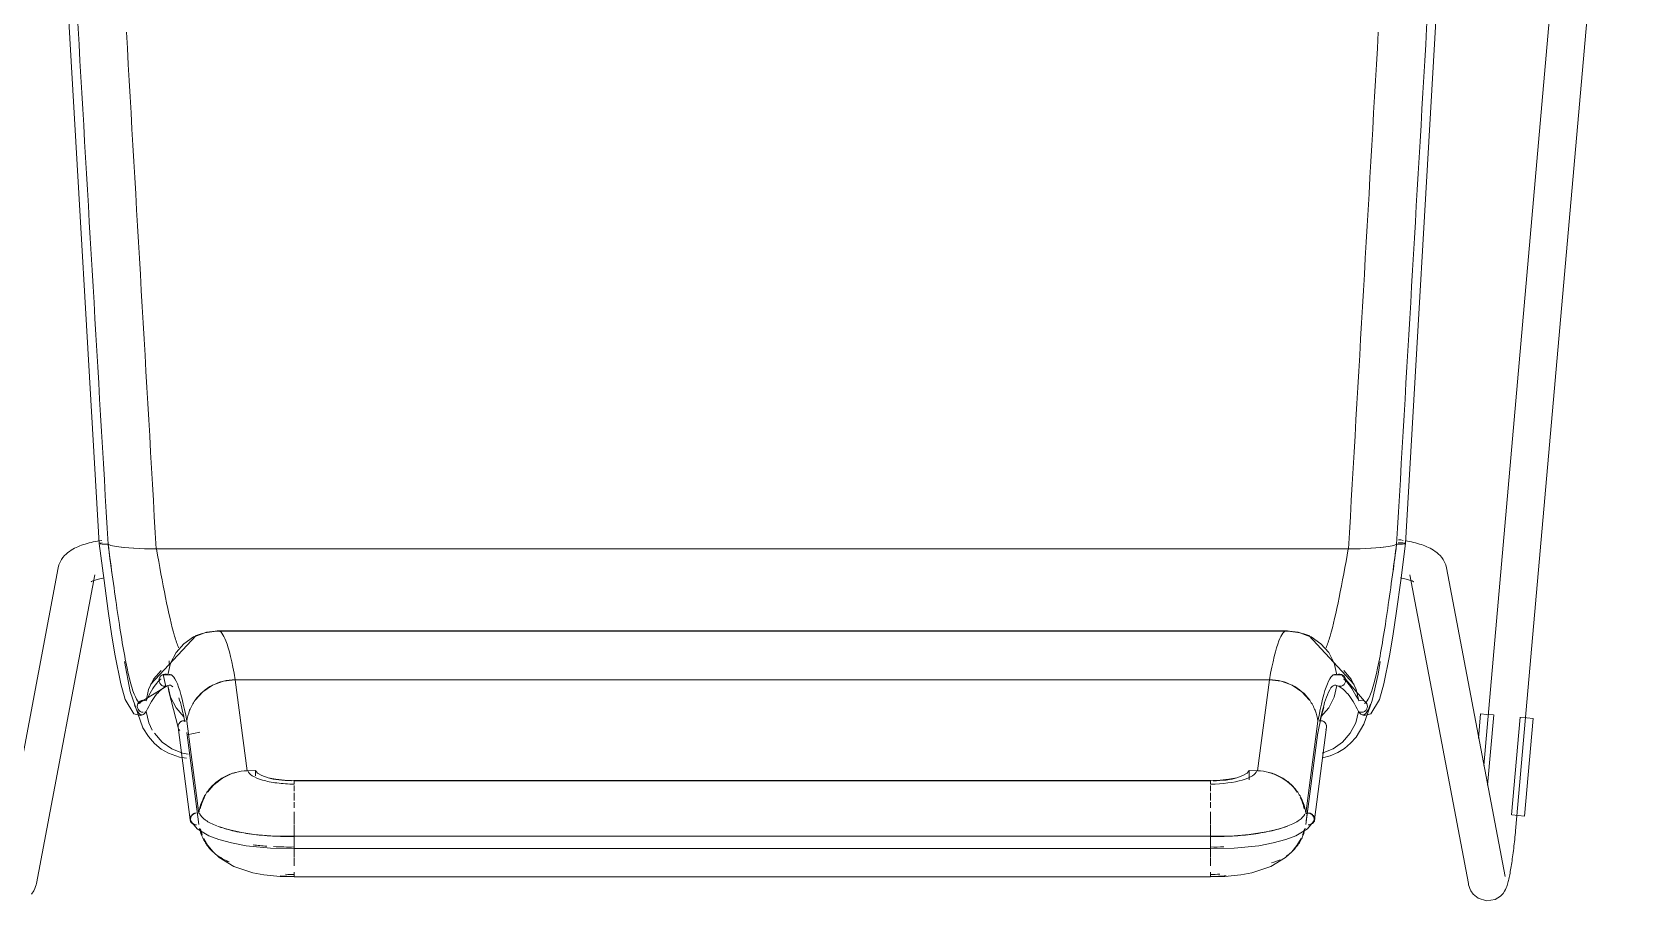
# Model space of a CAD drawing. Header units: millimetres. Extents: x 155927 to 295199, y -4084 to 97293.
# Drawn here: x 220290 to 220806, y 30952 to 31232 of the extents above; entities that cross this region are included whole.
import ezdxf

# ---------------------------------------------------------------- set-up
doc = ezdxf.new("R2010")
doc.units = ezdxf.units.MM
doc.header["$MEASUREMENT"] = 0
doc.layers.add('I-FURN', color=8, linetype='CONTINUOUS', lineweight=9)

msp = doc.modelspace()

# ---------------------------------------------------------------- linework, layer by layer
at = {"layer": 'I-FURN'}
for p, q in [((220794.1, 31420.43), (220756.8, 30995.93)), ((220767.1, 30976.06), (220806.05, 31419.38)), ((220311.38, 31067.34), (220292.1, 31399.25)), ((220731.62, 31067.34), (220750.91, 31399.25)), ((220309.45, 31067.85), (220310.12, 31067.99)), ((220310.12, 31067.99), (220310.8, 31068.13)), ((220310.8, 31068.13), (220311.49, 31068.25)), ((220311.49, 31068.25), (220312.19, 31068.37)), ((220730.1, 31068.48), (220729.37, 31068.58)), ((220730.81, 31068.37), (220730.1, 31068.48)), ((220732.21, 31068.13), (220731.51, 31068.25)), ((220732.89, 31067.99), (220732.21, 31068.13)), ((220733.56, 31067.85), (220732.89, 31067.99)), ((220299.25, 31062.17), (220299.74, 31062.86)), ((220299.74, 31062.86), (220300.25, 31063.45)), ((220300.25, 31063.45), (220300.77, 31063.97)), ((220300.77, 31063.97), (220301.3, 31064.43)), ((220301.3, 31064.43), (220301.83, 31064.83)), ((220301.83, 31064.83), (220302.37, 31065.19)), ((220302.37, 31065.19), (220302.91, 31065.51)), ((220302.91, 31065.51), (220303.44, 31065.8)), ((220303.44, 31065.8), (220303.99, 31066.07)), ((220303.99, 31066.07), (220304.55, 31066.32)), ((220304.55, 31066.32), (220305.12, 31066.56)), ((220305.12, 31066.56), (220305.71, 31066.78)), ((220305.71, 31066.78), (220306.3, 31066.98)), ((220306.3, 31066.98), (220306.9, 31067.18)), ((220306.9, 31067.18), (220307.52, 31067.36)), ((220307.52, 31067.36), (220308.15, 31067.53)), ((220308.15, 31067.53), (220308.79, 31067.7)), ((220308.79, 31067.7), (220309.45, 31067.85)), ((220311.38, 31067.34), (220311.45, 31067.4)), ((220311.45, 31067.4), (220311.39, 31067.34)), ((220311.39, 31067.34), (220312.94, 31055.49)), ((220311.92, 31067.49), (220311.63, 31067.45)), ((220311.63, 31067.45), (220311.92, 31067.49)), ((220311.65, 31067.24), (220311.95, 31067.2)), ((220311.95, 31067.2), (220311.65, 31067.24)), ((220312.3, 31067.53), (220311.92, 31067.49)), ((220311.92, 31067.49), (220312.3, 31067.53)), ((220311.95, 31067.2), (220312.34, 31067.16)), ((220312.33, 31067.16), (220311.95, 31067.2)), ((220312.79, 31067.14), (220312.33, 31067.16)), ((220312.34, 31067.16), (220312.79, 31067.14)), ((220312.79, 31067.14), (220313.28, 31067.13)), ((220313.28, 31067.13), (220312.79, 31067.14)), ((220313.28, 31067.13), (220313.78, 31067.14)), ((220313.78, 31067.14), (220313.28, 31067.13)), ((220313.78, 31067.14), (220314.25, 31067.15)), ((220314.25, 31067.15), (220313.78, 31067.14)), ((220315.15, 31066.76), (220314.25, 31067.15)), ((220314.25, 31067.15), (220315.15, 31066.75)), ((220316.89, 31066.39), (220315.15, 31066.76)), ((220315.15, 31066.75), (220316.9, 31066.39)), ((220319.36, 31066.08), (220316.9, 31066.39)), ((220316.9, 31066.39), (220319.4, 31066.08)), ((220322.45, 31065.84), (220319.39, 31066.08)), ((220319.4, 31066.08), (220322.5, 31065.84)), ((220325.97, 31065.69), (220322.5, 31065.84)), ((220322.5, 31065.84), (220326.03, 31065.68)), ((220329.72, 31065.63), (220326.03, 31065.68)), ((220326.03, 31065.68), (220329.8, 31065.63)), ((220329.8, 31065.63), (220713.2, 31065.63)), ((220713.2, 31065.63), (220329.8, 31065.63)), ((220713.2, 31065.63), (220716.97, 31065.68)), ((220716.97, 31065.68), (220713.28, 31065.63)), ((220716.97, 31065.68), (220720.51, 31065.84)), ((220720.51, 31065.84), (220717.03, 31065.69)), ((220720.51, 31065.84), (220723.61, 31066.08)), ((220723.61, 31066.08), (220720.55, 31065.84)), ((220723.61, 31066.08), (220726.1, 31066.39)), ((220726.1, 31066.39), (220723.64, 31066.08)), ((220726.1, 31066.39), (220727.85, 31066.75)), ((220727.85, 31066.76), (220726.11, 31066.39)), ((220728.75, 31067.15), (220727.85, 31066.76)), ((220727.85, 31066.75), (220728.75, 31067.15)), ((220728.75, 31067.15), (220729.22, 31067.14)), ((220729.22, 31067.14), (220728.75, 31067.15)), ((220729.22, 31067.14), (220729.72, 31067.13)), ((220729.72, 31067.13), (220729.22, 31067.14)), ((220729.76, 31067.56), (220729.26, 31067.55)), ((220729.26, 31067.55), (220729.76, 31067.56)), ((220729.72, 31067.13), (220730.21, 31067.14)), ((220730.22, 31067.14), (220729.72, 31067.13)), ((220730.25, 31067.55), (220729.76, 31067.56)), ((220729.76, 31067.56), (220730.25, 31067.55)), ((220731.62, 31067.34), (220730.06, 31055.49)), ((220730.21, 31067.14), (220730.67, 31067.16)), ((220730.67, 31067.16), (220730.22, 31067.14)), ((220730.7, 31067.53), (220730.25, 31067.55)), ((220730.25, 31067.55), (220730.7, 31067.53)), ((220730.67, 31067.16), (220731.05, 31067.2)), ((220731.06, 31067.2), (220730.67, 31067.16)), ((220731.08, 31067.49), (220730.7, 31067.53)), ((220730.7, 31067.53), (220731.08, 31067.49)), ((220731.05, 31067.2), (220731.35, 31067.24)), ((220731.36, 31067.24), (220731.06, 31067.2)), ((220731.37, 31067.45), (220731.08, 31067.49)), ((220731.08, 31067.49), (220731.37, 31067.45)), ((220731.35, 31067.24), (220731.54, 31067.29)), ((220731.55, 31067.29), (220731.36, 31067.24)), ((220731.55, 31067.4), (220731.37, 31067.45)), ((220731.37, 31067.45), (220731.56, 31067.4)), ((220731.54, 31067.29), (220731.62, 31067.34)), ((220731.62, 31067.34), (220731.55, 31067.4)), ((220731.62, 31067.34), (220731.55, 31067.29)), ((220731.56, 31067.4), (220731.62, 31067.34)), ((220734.21, 31067.7), (220733.56, 31067.85)), ((220734.86, 31067.53), (220734.21, 31067.7)), ((220735.49, 31067.36), (220734.86, 31067.53)), ((220736.1, 31067.18), (220735.49, 31067.36)), ((220736.71, 31066.98), (220736.1, 31067.18)), ((220737.3, 31066.78), (220736.71, 31066.98)), ((220737.88, 31066.56), (220737.3, 31066.78)), ((220738.45, 31066.32), (220737.88, 31066.56)), ((220739.01, 31066.07), (220738.45, 31066.32)), ((220739.56, 31065.8), (220739.01, 31066.07)), ((220740.1, 31065.51), (220739.56, 31065.8)), ((220740.64, 31065.19), (220740.1, 31065.51)), ((220741.17, 31064.83), (220740.64, 31065.19)), ((220741.71, 31064.43), (220741.17, 31064.83)), ((220742.24, 31063.97), (220741.71, 31064.43)), ((220742.76, 31063.45), (220742.24, 31063.97)), ((220743.27, 31062.86), (220742.76, 31063.45)), ((220743.75, 31062.17), (220743.27, 31062.86)), ((220298.19, 31059.5), (220279.38, 30960.21)), ((220298.19, 31059.5), (220298.45, 31060.48)), ((220298.45, 31060.48), (220298.82, 31061.38)), ((220298.82, 31061.38), (220299.25, 31062.17)), ((220744.19, 31061.38), (220743.75, 31062.17)), ((220744.55, 31060.48), (220744.19, 31061.38)), ((220744.81, 31059.5), (220744.55, 31060.48)), ((220763.62, 30960.21), (220744.81, 31059.5)), ((220291.17, 30957.97), (220309.98, 31057.26)), ((220308.76, 31055.03), (220308.79, 31055.05)), ((220308.79, 31055.05), (220308.86, 31055.09)), ((220308.86, 31055.09), (220308.95, 31055.14)), ((220308.95, 31055.14), (220309.1, 31055.21)), ((220309.1, 31055.21), (220309.3, 31055.3)), ((220309.3, 31055.3), (220309.53, 31055.4)), ((220309.53, 31055.4), (220309.8, 31055.5)), ((220309.8, 31055.5), (220310.1, 31055.6)), ((220310.1, 31055.6), (220310.44, 31055.71)), ((220310.44, 31055.71), (220310.8, 31055.82)), ((220310.8, 31055.82), (220311.2, 31055.93)), ((220311.2, 31055.93), (220311.62, 31056.03)), ((220311.62, 31056.03), (220312.06, 31056.14)), ((220312.06, 31056.14), (220312.53, 31056.24)), ((220312.53, 31056.24), (220313.03, 31056.33)), ((220312.94, 31055.49), (220314.3, 31045.56)), ((220730.06, 31055.49), (220728.71, 31045.56)), ((220730.47, 31056.24), (220729.98, 31056.33)), ((220730.94, 31056.14), (220730.47, 31056.24)), ((220731.39, 31056.03), (220730.94, 31056.14)), ((220731.81, 31055.93), (220731.39, 31056.03)), ((220732.2, 31055.82), (220731.81, 31055.93)), ((220732.57, 31055.71), (220732.2, 31055.82)), ((220732.9, 31055.6), (220732.57, 31055.71)), ((220733.21, 31055.5), (220732.9, 31055.6)), ((220733.02, 31057.26), (220751.83, 30957.97)), ((220733.48, 31055.4), (220733.21, 31055.5)), ((220733.71, 31055.3), (220733.48, 31055.4)), ((220733.9, 31055.21), (220733.71, 31055.3)), ((220734.06, 31055.14), (220733.9, 31055.21)), ((220734.14, 31055.09), (220734.06, 31055.14)), ((220734.22, 31055.05), (220734.14, 31055.09)), ((220734.24, 31055.03), (220734.22, 31055.05)), ((220314.3, 31045.56), (220315.48, 31037.54)), ((220728.71, 31045.56), (220727.53, 31037.54)), ((220315.48, 31037.54), (220316.51, 31031.22)), ((220327.93, 31022.01), (220342.53, 31037.71)), ((220341.75, 31037.29), (220338.61, 31035.12)), ((220338.62, 31035.11), (220341.75, 31037.28)), ((220341.43, 31037.11), (220345.9, 31038.84)), ((220341.75, 31037.28), (220345.32, 31038.65)), ((220345.32, 31038.65), (220341.75, 31037.29)), ((220342.53, 31037.71), (220344.46, 31038.41)), ((220345.32, 31038.65), (220349.11, 31039.12)), ((220349.11, 31039.12), (220345.32, 31038.65)), ((220345.9, 31038.84), (220349.65, 31039.28)), ((220349.11, 31039.12), (220693.89, 31039.12)), ((220693.89, 31039.12), (220349.11, 31039.12)), ((220388.56, 31039.28), (220349.65, 31039.28)), ((220693.36, 31039.28), (220388.56, 31039.28)), ((220697.11, 31038.84), (220693.36, 31039.28)), ((220693.89, 31039.12), (220697.68, 31038.65)), ((220697.69, 31038.65), (220693.89, 31039.12)), ((220701.57, 31037.11), (220697.11, 31038.84)), ((220697.68, 31038.65), (220701.25, 31037.28)), ((220701.26, 31037.29), (220697.69, 31038.65)), ((220700.47, 31037.71), (220698.55, 31038.41)), ((220715.07, 31022.01), (220700.47, 31037.71)), ((220701.25, 31037.28), (220704.39, 31035.11)), ((220704.39, 31035.12), (220701.26, 31037.29)), ((220727.53, 31037.54), (220726.49, 31031.22)), ((220336.1, 31032.24), (220334.35, 31028.85)), ((220334.36, 31028.85), (220336.11, 31032.24)), ((220338.61, 31035.12), (220336.1, 31032.24)), ((220336.11, 31032.24), (220338.62, 31035.11)), ((220706.9, 31032.24), (220704.39, 31035.12)), ((220704.39, 31035.11), (220706.9, 31032.24)), ((220706.9, 31032.24), (220708.65, 31028.85)), ((220708.65, 31028.85), (220706.9, 31032.24)), ((220316.51, 31031.22), (220318.32, 31022.2)), ((220319.49, 31029.43), (220321.4, 31019.77)), ((220334.35, 31028.85), (220333.46, 31025.13)), ((220709.55, 31025.13), (220708.65, 31028.85)), ((220722.78, 31025.36), (220723.51, 31029.43)), ((220726.49, 31031.22), (220724.69, 31022.2)), ((220318.32, 31022.2), (220319.72, 31017.21)), ((220323.82, 31015.82), (220333.21, 31021.52)), ((220328.87, 31023.68), (220327.23, 31020.36)), ((220327.24, 31020.36), (220328.88, 31023.68)), ((220331.28, 31026.52), (220328.87, 31023.68)), ((220328.88, 31023.68), (220331.28, 31026.52)), ((220330.62, 31023.38), (220330.69, 31023.87)), ((220330.68, 31023.87), (220330.62, 31023.38)), ((220330.69, 31022.89), (220330.62, 31023.38)), ((220330.62, 31023.38), (220330.68, 31022.89)), ((220330.87, 31024.33), (220330.68, 31023.87)), ((220330.68, 31022.89), (220330.87, 31022.43)), ((220330.69, 31023.87), (220330.88, 31024.33)), ((220330.88, 31022.43), (220330.69, 31022.89)), ((220331.17, 31024.73), (220330.87, 31024.33)), ((220330.87, 31022.43), (220331.17, 31022.02)), ((220330.88, 31024.33), (220331.17, 31024.73)), ((220331.17, 31022.03), (220330.88, 31022.43)), ((220331.17, 31024.73), (220331.55, 31025.05)), ((220331.55, 31025.05), (220331.17, 31024.73)), ((220331.55, 31021.71), (220331.17, 31022.03)), ((220331.17, 31022.02), (220331.55, 31021.71)), ((220331.55, 31025.05), (220332, 31025.25)), ((220332, 31025.25), (220331.55, 31025.05)), ((220332, 31021.51), (220331.55, 31021.71)), ((220331.55, 31021.71), (220332, 31021.51)), ((220331.65, 31025.1), (220334.53, 31025.15)), ((220331.95, 31025.23), (220332.78, 31021.34)), ((220332, 31025.25), (220332.49, 31025.33)), ((220332.49, 31025.33), (220332, 31025.25)), ((220332.49, 31021.43), (220332, 31021.51)), ((220332, 31021.51), (220332.49, 31021.43)), ((220332.49, 31025.33), (220332.99, 31025.29)), ((220332.99, 31025.3), (220332.49, 31025.33)), ((220332.99, 31021.47), (220332.49, 31021.43)), ((220332.49, 31021.43), (220332.99, 31021.46)), ((220333.46, 31025.13), (220332.99, 31025.3)), ((220332.99, 31025.29), (220333.46, 31025.13)), ((220333.46, 31021.63), (220332.99, 31021.47)), ((220332.99, 31021.46), (220333.46, 31021.63)), ((220333.46, 31021.63), (220334.35, 31017.91)), ((220333.82, 31019.78), (220333.49, 31021.64)), ((220347.83, 31021.73), (220344.72, 31019.65)), ((220351.38, 31023.05), (220347.83, 31021.73)), ((220355.15, 31023.53), (220351.38, 31023.05)), ((220359.01, 30994.25), (220355.15, 31023.53)), ((220355.15, 31023.53), (220687.86, 31023.53)), ((220687.86, 31023.53), (220355.15, 31023.53)), ((220687.86, 31023.53), (220684, 30994.25)), ((220691.63, 31023.05), (220687.86, 31023.53)), ((220695.17, 31021.73), (220691.63, 31023.05)), ((220698.29, 31019.65), (220695.17, 31021.73)), ((220711.36, 31025.1), (220708.48, 31025.15)), ((220708.65, 31017.91), (220709.55, 31021.63)), ((220709.54, 31025.13), (220710.01, 31025.29)), ((220710.01, 31021.47), (220709.54, 31021.63)), ((220710.02, 31025.3), (220709.55, 31025.13)), ((220709.55, 31021.63), (220710.02, 31021.46)), ((220710.22, 31021.34), (220709.79, 31021.52)), ((220710.01, 31025.29), (220710.51, 31025.33)), ((220710.51, 31021.43), (220710.01, 31021.47)), ((220710.51, 31025.33), (220710.02, 31025.3)), ((220710.02, 31021.46), (220710.51, 31021.43)), ((220710.51, 31025.33), (220711, 31025.25)), ((220711.01, 31025.25), (220710.51, 31025.33)), ((220711, 31021.51), (220710.51, 31021.43)), ((220710.51, 31021.43), (220711.01, 31021.51)), ((220711, 31025.25), (220711.45, 31025.05)), ((220711.45, 31021.71), (220711, 31021.51)), ((220711.46, 31025.05), (220711.01, 31025.25)), ((220711.01, 31021.51), (220711.46, 31021.71)), ((220719.18, 31015.82), (220711.06, 31025.23)), ((220711.45, 31025.05), (220711.84, 31024.73)), ((220711.84, 31022.03), (220711.45, 31021.71)), ((220711.84, 31024.73), (220711.46, 31025.05)), ((220711.46, 31021.71), (220711.84, 31022.02)), ((220711.73, 31026.52), (220714.12, 31023.68)), ((220714.13, 31023.68), (220711.73, 31026.52)), ((220711.84, 31024.73), (220712.13, 31024.33)), ((220712.13, 31024.33), (220711.84, 31024.73)), ((220712.13, 31022.43), (220711.84, 31022.03)), ((220711.84, 31022.02), (220712.13, 31022.43)), ((220712.13, 31024.33), (220712.32, 31023.87)), ((220712.32, 31023.87), (220712.13, 31024.33)), ((220712.32, 31022.89), (220712.13, 31022.43)), ((220712.13, 31022.43), (220712.32, 31022.89)), ((220712.32, 31023.87), (220712.38, 31023.38)), ((220712.39, 31023.38), (220712.32, 31023.87)), ((220712.38, 31023.38), (220712.32, 31022.89)), ((220712.32, 31022.89), (220712.39, 31023.38)), ((220714.12, 31023.68), (220715.76, 31020.36)), ((220715.77, 31020.36), (220714.13, 31023.68)), ((220720.89, 31016.84), (220722.78, 31025.36)), ((220724.69, 31022.2), (220723.28, 31017.21)), ((220319.72, 31017.21), (220322.49, 31012.57)), ((220321.4, 31019.77), (220325.39, 31008.05)), ((220323.87, 31015.91), (220324.16, 31016.31)), ((220324.15, 31016.31), (220323.87, 31015.91)), ((220324.53, 31016.63), (220324.15, 31016.31)), ((220324.16, 31016.31), (220324.54, 31016.62)), ((220324.98, 31016.83), (220324.53, 31016.63)), ((220324.54, 31016.62), (220324.99, 31016.83)), ((220325.47, 31016.92), (220324.98, 31016.83)), ((220324.99, 31016.83), (220325.48, 31016.92)), ((220325.97, 31016.9), (220325.47, 31016.92)), ((220325.48, 31016.92), (220325.98, 31016.89)), ((220326.45, 31016.74), (220325.97, 31016.9)), ((220325.98, 31016.89), (220326.45, 31016.74)), ((220326.45, 31016.74), (220327.24, 31020.36)), ((220327.23, 31020.36), (220326.45, 31016.74)), ((220336.78, 31008.16), (220333.82, 31019.78)), ((220334.35, 31017.91), (220336.11, 31014.52)), ((220344.72, 31019.65), (220342.23, 31016.91)), ((220700.78, 31016.91), (220698.29, 31019.65)), ((220706.9, 31014.52), (220708.65, 31017.91)), ((220715.76, 31020.36), (220716.56, 31016.74)), ((220716.56, 31016.74), (220715.77, 31020.36)), ((220717.03, 31016.9), (220716.56, 31016.74)), ((220716.56, 31016.74), (220717.03, 31016.89)), ((220717.03, 31016.89), (220717.53, 31016.92)), ((220717.53, 31016.92), (220717.03, 31016.9)), ((220717.53, 31016.92), (220718.02, 31016.83)), ((220718.02, 31016.83), (220717.53, 31016.92)), ((220718.02, 31016.83), (220718.47, 31016.62)), ((220718.47, 31016.63), (220718.02, 31016.83)), ((220718.21, 31009.22), (220720.89, 31016.84)), ((220718.85, 31016.31), (220718.47, 31016.63)), ((220718.47, 31016.62), (220718.85, 31016.31)), ((220718.85, 31016.31), (220719.14, 31015.91)), ((220719.14, 31015.91), (220718.85, 31016.31)), ((220723.28, 31017.21), (220720.51, 31012.57)), ((220322.49, 31012.57), (220324.68, 31012.04)), ((220323.68, 31015.45), (220323.62, 31014.96)), ((220323.62, 31014.96), (220323.7, 31014.48)), ((220323.63, 31014.96), (220323.69, 31015.45)), ((220323.7, 31014.48), (220323.63, 31014.96)), ((220323.87, 31015.91), (220323.68, 31015.45)), ((220323.69, 31015.45), (220323.87, 31015.91)), ((220323.9, 31014.02), (220323.7, 31014.48)), ((220323.7, 31014.48), (220323.89, 31014.02)), ((220323.89, 31014.02), (220324.19, 31013.63)), ((220324.2, 31013.63), (220323.9, 31014.02)), ((220324.19, 31013.63), (220324.58, 31013.32)), ((220324.58, 31013.32), (220324.2, 31013.63)), ((220325.04, 31013.13), (220324.58, 31013.32)), ((220324.58, 31013.32), (220325.04, 31013.12)), ((220324.68, 31012.04), (220325.59, 31012.33)), ((220325.53, 31013.05), (220325.04, 31013.13)), ((220325.04, 31013.12), (220325.53, 31013.05)), ((220326.5, 31013.26), (220326.03, 31013.09)), ((220326.03, 31013.09), (220326.5, 31013.26)), ((220326.5, 31013.26), (220327.4, 31009.63)), ((220336.11, 31014.52), (220338.61, 31011.64)), ((220704.64, 31012.11), (220703.26, 31005.82)), ((220704.39, 31011.64), (220706.9, 31014.52)), ((220705.39, 31014.55), (220704.64, 31012.11)), ((220715.6, 31009.63), (220716.5, 31013.26)), ((220716.97, 31013.09), (220716.5, 31013.26)), ((220716.5, 31013.26), (220716.98, 31013.09)), ((220717.47, 31013.05), (220716.97, 31013.09)), ((220716.98, 31013.09), (220717.47, 31013.05)), ((220718.33, 31012.04), (220717.41, 31012.33)), ((220717.97, 31013.13), (220717.47, 31013.05)), ((220717.47, 31013.05), (220717.97, 31013.12)), ((220718.42, 31013.32), (220717.97, 31013.13)), ((220717.97, 31013.12), (220718.42, 31013.32)), ((220720.51, 31012.57), (220718.33, 31012.04)), ((220718.81, 31013.63), (220718.42, 31013.32)), ((220718.42, 31013.32), (220718.81, 31013.63)), ((220719.11, 31014.02), (220718.81, 31013.63)), ((220718.81, 31013.63), (220719.11, 31014.02)), ((220719.03, 31016.09), (220719.16, 31015.87)), ((220719.3, 31014.48), (220719.11, 31014.02)), ((220719.11, 31014.02), (220719.31, 31014.48)), ((220719.14, 31015.91), (220719.32, 31015.45)), ((220719.32, 31015.45), (220719.14, 31015.91)), ((220719.38, 31014.96), (220719.3, 31014.48)), ((220719.31, 31014.48), (220719.38, 31014.96)), ((220719.32, 31015.45), (220719.38, 31014.96)), ((220719.38, 31014.96), (220719.32, 31015.45)), ((220755.77, 31012.56), (220755.07, 31004.66)), ((220755.77, 31012.56), (220757.81, 31012.38)), ((220757.81, 31012.38), (220759.88, 31012.2)), ((220758.01, 30989.58), (220760, 31012.19)), ((220768.45, 31011.44), (220765.69, 30980.03)), ((220768.57, 31011.43), (220770.63, 31011.25)), ((220770.63, 31011.25), (220772.68, 31011.07)), ((220325.39, 31008.05), (220327.2, 31005.23)), ((220327.4, 31009.63), (220328.48, 31007.35)), ((220329.14, 31006.31), (220331.62, 31003.48)), ((220336.82, 31008.94), (220336.75, 31008.48)), ((220336.75, 31008.48), (220336.82, 31008.01)), ((220340.62, 30978.47), (220336.77, 31008.24)), ((220337.01, 31009.39), (220336.82, 31008.94)), ((220336.82, 31008.01), (220337.01, 31007.57)), ((220337.31, 31009.77), (220337.01, 31009.39)), ((220337.01, 31007.57), (220337.3, 31007.18)), ((220337.69, 31010.07), (220337.31, 31009.77)), ((220338.14, 31010.26), (220337.69, 31010.07)), ((220338.63, 31010.34), (220338.14, 31010.26)), ((220339.13, 31010.3), (220338.63, 31010.34)), ((220339.6, 31010.15), (220343.44, 30980.45)), ((220343.46, 30976.91), (220339.62, 31006.6)), ((220339.74, 31005.82), (220343.76, 31006.61)), ((220703.39, 31006.6), (220699.54, 30976.91)), ((220703.41, 31010.15), (220699.56, 30980.45)), ((220706.24, 31008.24), (220702.38, 30978.47)), ((220704.37, 31010.34), (220703.88, 31010.3)), ((220704.86, 31010.26), (220704.37, 31010.34)), ((220705.32, 31010.07), (220704.86, 31010.26)), ((220705.7, 31009.77), (220705.32, 31010.07)), ((220705.99, 31009.39), (220705.7, 31009.77)), ((220706.18, 31008.94), (220705.99, 31009.39)), ((220706, 31007.57), (220706.18, 31008.01)), ((220706.25, 31008.48), (220706.18, 31008.94)), ((220706.18, 31008.01), (220706.25, 31008.48)), ((220711.38, 31003.48), (220713.86, 31006.31)), ((220713.86, 31006.31), (220715.6, 31009.63)), ((220715.71, 31005.1), (220718.21, 31009.22)), ((220772.68, 31011.07), (220769.92, 30979.66)), ((220327.2, 31005.23), (220329.19, 31002.98)), ((220329.19, 31002.98), (220331.36, 31001.2)), ((220331.36, 31001.2), (220333.63, 30999.86)), ((220331.62, 31003.48), (220334.71, 31001.31)), ((220334.71, 31001.31), (220338.22, 30999.91)), ((220704.78, 30999.91), (220708.3, 31001.31)), ((220708.3, 31001.31), (220711.38, 31003.48)), ((220709.8, 31000.08), (220712, 31001.46)), ((220712, 31001.46), (220713.97, 31003.14)), ((220713.97, 31003.14), (220715.71, 31005.1)), ((220333.63, 30999.86), (220337.23, 30998.57)), ((220337.23, 30998.57), (220339.5, 30998.27)), ((220338.22, 30999.91), (220339.96, 30999.54)), ((220339.97, 30999.54), (220338.23, 30999.91)), ((220704.92, 30998.39), (220707.43, 30999.05)), ((220707.43, 30999.05), (220709.8, 31000.08)), ((220361.72, 30994.32), (220359.01, 30994.25)), ((220361.72, 30994.32), (220361.72, 30992.65)), ((220362.36, 30993.46), (220361.72, 30994.32)), ((220363.71, 30992.67), (220362.36, 30993.46)), ((220365.7, 30992), (220363.71, 30992.67)), ((220368.19, 30991.49), (220365.7, 30992)), ((220371.04, 30991.17), (220368.19, 30991.49)), ((220374.08, 30991.06), (220371.04, 30991.17)), ((220668.93, 30991.06), (220374.08, 30991.06)), ((220374.08, 30991), (220668.93, 30991)), ((220671.97, 30991.17), (220668.93, 30991.06)), ((220674.82, 30991.49), (220671.97, 30991.17)), ((220677.31, 30992), (220674.82, 30991.49)), ((220679.29, 30992.67), (220677.31, 30992)), ((220680.64, 30993.46), (220679.29, 30992.67)), ((220681.28, 30994.32), (220680.64, 30993.46)), ((220681.28, 30991.31), (220681.28, 30994.32)), ((220684, 30994.25), (220681.28, 30994.32)), ((220374.08, 30987.73), (220374.08, 30989.47)), ((220374.08, 30984.68), (220374.08, 30987.15)), ((220668.93, 30989.47), (220668.93, 30987.73)), ((220668.93, 30987.15), (220668.93, 30984.68)), ((220342.69, 30982.88), (220343.01, 30980.44)), ((220374.08, 30982.32), (220374.08, 30984.16)), ((220374.08, 30981.06), (220374.08, 30977.13)), ((220374.08, 30977.14), (220374.08, 30980.69)), ((220668.93, 30984.16), (220668.93, 30982.32)), ((220668.93, 30977.13), (220668.93, 30981.06)), ((220668.93, 30980.69), (220668.93, 30977.14)), ((220700.31, 30982.87), (220699.69, 30978.1)), ((220340.98, 30977.97), (220342.87, 30975.58)), ((220342.87, 30975.58), (220346.7, 30973.28)), ((220349.41, 30976.42), (220352.84, 30975.33)), ((220352.84, 30975.33), (220357.28, 30974.36)), ((220374.08, 30976.94), (220374.08, 30973.13)), ((220374.08, 30973.13), (220374.08, 30976.94)), ((220668.93, 30973.13), (220668.93, 30976.94)), ((220668.93, 30976.94), (220668.93, 30973.13)), ((220686.76, 30974.55), (220690.26, 30975.36)), ((220690.26, 30975.36), (220693.09, 30976.23)), ((220693.09, 30976.23), (220693.6, 30976.42)), ((220700.13, 30975.58), (220696.3, 30973.28)), ((220702.02, 30977.97), (220700.13, 30975.58)), ((220767.88, 30979.84), (220765.81, 30980.02)), ((220766.95, 30974.39), (220767.02, 30975.15)), ((220767.02, 30975.15), (220767.09, 30975.9)), ((220767.09, 30975.9), (220767.1, 30976.06)), ((220769.92, 30979.66), (220767.88, 30979.84)), ((220345.01, 30972.47), (220346.34, 30970.21)), ((220346.34, 30970.21), (220348.01, 30968.14)), ((220346.7, 30973.28), (220349.87, 30972.09)), ((220349.87, 30972.09), (220353.91, 30971.01)), ((220353.91, 30971.01), (220358.63, 30970.14)), ((220357.28, 30974.36), (220361.29, 30973.77)), ((220358.63, 30970.14), (220366.52, 30969.34)), ((220361.29, 30973.77), (220367.85, 30973.24)), ((220367.85, 30973.24), (220374.08, 30973.16)), ((220668.93, 30973.16), (220374.08, 30973.16)), ((220374.08, 30969.2), (220374.08, 30973.05)), ((220374.08, 30973.05), (220374.08, 30972.82)), ((220374.08, 30972.82), (220374.08, 30972.49)), ((220374.08, 30972.49), (220374.08, 30972.07)), ((220374.08, 30972.07), (220374.08, 30971.6)), ((220374.08, 30971.6), (220374.08, 30971.1)), ((220374.08, 30971.1), (220374.08, 30970.61)), ((220374.08, 30970.61), (220374.08, 30970.16)), ((220374.08, 30970.16), (220374.08, 30969.77)), ((220668.93, 30973.16), (220675.34, 30973.24)), ((220668.93, 30973.15), (220668.93, 30969.2)), ((220668.93, 30973.05), (220668.93, 30973.15)), ((220668.93, 30972.82), (220668.93, 30973.05)), ((220668.93, 30972.49), (220668.93, 30972.82)), ((220668.93, 30972.07), (220668.93, 30972.49)), ((220668.93, 30971.6), (220668.93, 30972.07)), ((220668.93, 30971.1), (220668.93, 30971.6)), ((220668.93, 30970.61), (220668.93, 30971.1)), ((220668.93, 30970.16), (220668.93, 30970.61)), ((220668.93, 30969.77), (220668.93, 30970.16)), ((220675.34, 30973.24), (220681.33, 30973.72)), ((220684.38, 30970.14), (220676.49, 30969.34)), ((220681.33, 30973.72), (220686.76, 30974.55)), ((220689.09, 30971.01), (220684.38, 30970.14)), ((220693.13, 30972.09), (220689.09, 30971.01)), ((220696.3, 30973.28), (220693.13, 30972.09)), ((220696.67, 30970.21), (220695, 30968.14)), ((220698, 30972.47), (220696.67, 30970.21)), ((220766.41, 30969.28), (220766.49, 30969.99)), ((220766.49, 30969.99), (220766.57, 30970.7)), ((220766.57, 30970.7), (220766.65, 30971.43)), ((220766.65, 30971.43), (220766.73, 30972.16)), ((220766.73, 30972.16), (220766.81, 30972.9)), ((220766.81, 30972.9), (220766.88, 30973.65)), ((220766.88, 30973.65), (220766.95, 30974.39)), ((220348.01, 30968.14), (220349.99, 30966.3)), ((220349.99, 30966.3), (220354.7, 30963.43)), ((220366.52, 30969.34), (220374.08, 30969.2)), ((220374.08, 30969.77), (220374.08, 30969.46)), ((220374.08, 30969.46), (220374.08, 30969.27)), ((220374.08, 30969.44), (220374.08, 30966.41)), ((220374.08, 30966.43), (220374.08, 30969.44)), ((220374.08, 30969.27), (220374.08, 30969.2)), ((220374.08, 30969.2), (220668.93, 30969.2)), ((220374.08, 30963.68), (220374.08, 30966.26)), ((220668.93, 30969.46), (220668.93, 30969.77)), ((220668.93, 30969.27), (220668.93, 30969.46)), ((220668.93, 30966.41), (220668.93, 30969.44)), ((220668.93, 30969.44), (220668.93, 30966.43)), ((220676.49, 30969.34), (220668.93, 30969.2)), ((220668.93, 30969.2), (220668.93, 30969.27)), ((220668.93, 30966.26), (220668.93, 30963.68)), ((220693.02, 30966.3), (220688.3, 30963.43)), ((220695, 30968.14), (220693.02, 30966.3)), ((220765.7, 30964.05), (220765.79, 30964.65)), ((220765.79, 30964.65), (220765.88, 30965.27)), ((220765.88, 30965.27), (220765.97, 30965.9)), ((220765.97, 30965.9), (220766.06, 30966.55)), ((220766.06, 30966.55), (220766.15, 30967.21)), ((220766.15, 30967.21), (220766.24, 30967.89)), ((220766.24, 30967.89), (220766.32, 30968.58)), ((220766.32, 30968.58), (220766.41, 30969.28)), ((220354.7, 30963.43), (220360.85, 30961.41)), ((220360.85, 30961.41), (220364.35, 30960.76)), ((220364.35, 30960.76), (220369.56, 30960.24)), ((220369.56, 30960.24), (220374.08, 30960.16)), ((220374.08, 30960.18), (220374.08, 30961.65)), ((220374.08, 30960.33), (220374.08, 30960.16)), ((220374.08, 30960.16), (220668.93, 30960.16)), ((220668.93, 30961.65), (220668.93, 30960.18)), ((220668.93, 30960.16), (220668.93, 30960.33)), ((220673.45, 30960.24), (220668.93, 30960.16)), ((220678.66, 30960.76), (220673.45, 30960.24)), ((220682.15, 30961.41), (220678.66, 30960.76)), ((220688.3, 30963.43), (220682.15, 30961.41)), ((220764.85, 30959.42), (220764.95, 30959.86)), ((220764.95, 30959.86), (220765.05, 30960.32)), ((220765.05, 30960.32), (220765.14, 30960.8)), ((220765.14, 30960.8), (220765.24, 30961.29)), ((220765.24, 30961.29), (220765.33, 30961.81)), ((220765.33, 30961.81), (220765.43, 30962.34)), ((220765.43, 30962.34), (220765.52, 30962.89)), ((220765.52, 30962.89), (220765.61, 30963.46)), ((220765.61, 30963.46), (220765.7, 30964.05)), ((220289.61, 30954.54), (220290.36, 30955.62)), ((220290.36, 30955.62), (220290.73, 30956.42)), ((220290.73, 30956.42), (220290.95, 30957.04)), ((220290.95, 30957.04), (220291.08, 30957.55)), ((220291.08, 30957.55), (220291.17, 30957.97)), ((220751.92, 30957.55), (220751.83, 30957.97)), ((220752.06, 30957.04), (220751.92, 30957.55)), ((220752.27, 30956.42), (220752.06, 30957.04)), ((220752.65, 30955.62), (220752.27, 30956.42)), ((220753.39, 30954.54), (220752.65, 30955.62)), ((220754.97, 30953.21), (220753.39, 30954.54)), ((220762.14, 30953.9), (220762.99, 30954.81)), ((220762.99, 30954.81), (220763.47, 30955.51)), ((220763.47, 30955.51), (220763.77, 30956.08)), ((220763.77, 30956.08), (220763.99, 30956.55)), ((220763.99, 30956.55), (220764.16, 30956.98)), ((220764.16, 30956.98), (220764.3, 30957.38)), ((220764.3, 30957.38), (220764.43, 30957.78)), ((220764.43, 30957.78), (220764.54, 30958.17)), ((220764.54, 30958.17), (220764.65, 30958.58)), ((220764.65, 30958.58), (220764.75, 30958.99)), ((220764.75, 30958.99), (220764.85, 30959.42)), ((220754.97, 30953.21), (220757.72, 30952.38)), ((220757.72, 30952.38), (220760.48, 30952.86)), ((220760.48, 30952.86), (220762.14, 30953.9))]:
    msp.add_line(p, q, dxfattribs=at)
for centre, major_axis, ratio, start_param, end_param in [((220355.28, 31008.46), (15.78, 0), 0.955139, 1.579038, 2.545717), ((220687.73, 31008.46), (15.78, 0), 0.955139, 0.595876, 1.562553), ((220355.28, 31008.46), (15.78, 0), 0.955139, 2.545839, 2.787386), ((220687.73, 31008.46), (15.78, 0), 0.955139, 0.354206, 0.595753), ((220355.28, 31008.46), (15.78, 0), 0.955139, 2.787556, 3.029056), ((220687.73, 31008.46), (15.78, 0), 0.955139, 0.112537, 0.354036), ((220338.72, 31008.47), (1.96, 0), 0.955139, 1.359855, 3.903556), ((220704.29, 31008.47), (1.96, 0), 0.955139, 5.775592, 8.064923), ((220374.08, 30975.91), (0, 15.75), 0.000004, 0.290246, 0.472486), ((220668.93, 30975.91), (0, 15.75), 0.000004, 5.8107, 5.99294), ((220374.08, 30964.44), (12.4, 0), 0.287441, 4.492176, 4.712389), ((220668.93, 30964.44), (12.4, 0), 0.287441, 4.712389, 4.950404)]:
    msp.add_ellipse(centre, major_axis=major_axis, ratio=ratio, start_param=start_param, end_param=end_param, dxfattribs=at)
for points in [[(220294.93, 31399.15), (220298.15, 31343.75), (220304.59, 31232.99), (220311.03, 31122.39), (220314.25, 31067.15)], [(220748.07, 31399.15), (220744.85, 31343.75), (220738.41, 31232.99), (220731.97, 31122.39), (220728.75, 31067.15)], [(220329.72, 31065.63), (220326.53, 31120.99), (220323.33, 31176.41), (220320.14, 31231.87)], [(220722.87, 31231.87), (220719.67, 31176.41), (220716.48, 31120.99), (220713.28, 31065.63)], [(220315.45, 31057.79), (220315.06, 31060.88), (220314.66, 31064.02), (220314.27, 31067.14)], [(220727.58, 31057.98), (220727.96, 31061.02), (220728.35, 31064.08), (220728.74, 31067.14)], [(220349.65, 31039.28), (220349.47, 31039.27), (220349.29, 31039.22), (220349.11, 31039.12)], [(220693.89, 31039.12), (220693.72, 31039.22), (220693.54, 31039.27), (220693.36, 31039.28)], [(220334.02, 31028.19), (220333.96, 31028.66), (220333.91, 31029.13), (220333.85, 31029.6)], [(220339.6, 31010.15), (220338.58, 31015.65), (220336.53, 31023.71), (220334.48, 31025.68), (220333.46, 31025.13)], [(220335.09, 31021.21), (220334.55, 31021.78), (220334.01, 31021.92), (220333.46, 31021.63)], [(220703.41, 31010.15), (220704.43, 31015.65), (220706.48, 31023.71), (220708.52, 31025.68), (220709.54, 31025.13)], [(220338.97, 31009.94), (220338.31, 31013.06), (220337.65, 31015.98), (220337, 31017.7)], [(220359.01, 30994.25), (220357.71, 30994.21), (220355.21, 30993.85), (220351.61, 30992.44), (220348.46, 30990.24), (220345.94, 30987.41), (220344.17, 30984.07), (220343.59, 30981.69), (220343.44, 30980.45)], [(220374.08, 30989.93), (220372.18, 30989.96), (220368.45, 30990.22), (220363.65, 30991.18), (220360.33, 30992.58), (220359.38, 30993.68), (220359.25, 30994.24)], [(220365.7, 30991.95), (220367.76, 30991.4), (220370.47, 30991.12), (220373.24, 30991.02)], [(220683.75, 30994.24), (220683.5, 30993.12), (220680.11, 30990.96), (220672.72, 30989.99), (220668.93, 30989.93)], [(220669.77, 30991.01), (220672.55, 30991.06), (220675.69, 30991.34), (220677.31, 30991.95)], [(220699.56, 30980.45), (220699.41, 30981.69), (220698.83, 30984.07), (220697.07, 30987.41), (220694.54, 30990.24), (220691.39, 30992.44), (220687.79, 30993.85), (220685.29, 30994.21), (220684, 30994.25)], [(220343.9, 30981.97), (220344.22, 30983.35), (220344.72, 30984.72), (220345.42, 30985.98)], [(220697.72, 30985.69), (220698.35, 30984.51), (220698.71, 30983.24), (220699.02, 30981.95)], [(220349.24, 30976.49), (220347.77, 30977.06), (220345.31, 30978.32), (220344, 30979.73), (220343.65, 30980.46)], [(220699.83, 30980.6), (220699.91, 30980.62), (220700.07, 30980.64), (220700.24, 30980.64), (220700.32, 30980.63)], [(220344.53, 30973.57), (220344.27, 30974.22), (220344.11, 30974.9), (220343.97, 30975.58)], [(220699.08, 30975.49), (220698.92, 30974.84), (220698.72, 30974.19), (220698.48, 30973.56)], [(220365.27, 30969.97), (220363.79, 30970.08), (220362.34, 30970.23), (220360.92, 30970.41)], [(220374.08, 30969.73), (220371.86, 30969.69), (220369.66, 30969.72), (220367.48, 30969.83)], [(220673.19, 30969.74), (220671.78, 30969.71), (220670.36, 30969.7), (220668.93, 30969.73)], [(220688.53, 30964.6), (220689.49, 30964.86), (220690.42, 30965.21), (220691.31, 30965.64)], [(220374.08, 30960.25), (220372.5, 30960.24), (220371, 30960.32), (220369.57, 30960.46)], [(220673.9, 30960.47), (220672.32, 30960.32), (220670.64, 30960.24), (220668.93, 30960.25)]]:
    msp.add_open_spline(points, degree=3, dxfattribs=at)
for points, knots in [([(220324.62, 31015.86), (220324.21, 31016.06), (220322.79, 31017.66), (220320.35, 31025.95), (220317.3, 31044.39), (220315.27, 31059.6), (220314.25, 31067.15)], [0.1500589, 0.1500589, 0.1500589, 0.1500589, 0.25, 0.5, 0.75, 1, 1, 1, 1]), ([(220336.93, 31033.77), (220336.5, 31034.83), (220335.1, 31038.99), (220332.72, 31049.46), (220330.78, 31060.24), (220329.8, 31065.63)], [0.3895734, 0.3895734, 0.3895734, 0.3895734, 0.5, 0.75, 1, 1, 1, 1]), ([(220713.2, 31065.63), (220712.23, 31060.24), (220710.28, 31049.46), (220707.91, 31038.99), (220706.5, 31034.83), (220706.07, 31033.77)], [0, 0, 0, 0, 0.25, 0.5, 0.6104266, 0.6104266, 0.6104266, 0.6104266]), ([(220718.39, 31015.86), (220718.79, 31016.06), (220720.21, 31017.66), (220722.65, 31025.95), (220725.7, 31044.39), (220727.74, 31059.6), (220728.75, 31067.15)], [0.1500588, 0.1500588, 0.1500588, 0.1500588, 0.25, 0.5, 0.75, 1, 1, 1, 1]), ([(220355.15, 31023.53), (220354.14, 31029.25), (220352.31, 31036.89), (220350.48, 31039.28), (220349.65, 31039.28)], [0, 0, 0, 0, 0.5, 0.9107153, 0.9107153, 0.9107153, 0.9107153]), ([(220693.36, 31039.28), (220692.53, 31039.28), (220690.7, 31036.89), (220688.86, 31029.25), (220687.86, 31023.53)], [0.0892846, 0.0892846, 0.0892846, 0.0892846, 0.5, 1, 1, 1, 1]), ([(220331.33, 31023.87), (220330.87, 31023.48), (220329.24, 31021.81), (220327.62, 31019.15), (220326.45, 31016.74)], [0.3036932, 0.3036932, 0.3036932, 0.3036932, 0.5, 1, 1, 1, 1]), ([(220704.1, 31010.24), (220704.89, 31013.96), (220706.71, 31020.44), (220708.52, 31022.17), (220709.54, 31021.63)], [0.1122148, 0.1122148, 0.1122148, 0.1122148, 0.5, 1, 1, 1, 1]), ([(220711.67, 31023.87), (220712.13, 31023.48), (220713.76, 31021.81), (220715.39, 31019.15), (220716.56, 31016.74)], [0.303693, 0.303693, 0.303693, 0.303693, 0.5, 1, 1, 1, 1]), ([(220332.78, 31021.34), (220331.85, 31020.87), (220329.75, 31019.09), (220327.66, 31015.66), (220326.5, 31013.26)], [0.0974617, 0.0974617, 0.0974617, 0.0974617, 0.5, 1, 1, 1, 1]), ([(220710.22, 31021.34), (220711.16, 31020.87), (220713.25, 31019.09), (220715.34, 31015.66), (220716.5, 31013.26)], [0.0974621, 0.0974621, 0.0974621, 0.0974621, 0.5, 1, 1, 1, 1]), ([(220326.5, 31013.26), (220325.48, 31011.7), (220324.22, 31011.93), (220322.96, 31014.84), (220322.73, 31015.47)], [0, 0, 0, 0, 0.25, 0.3070827, 0.3070827, 0.3070827, 0.3070827]), ([(220716.5, 31013.26), (220717.53, 31011.7), (220718.81, 31011.93), (220720.09, 31014.96), (220720.35, 31015.68)], [0, 0, 0, 0, 0.25, 0.3133981, 0.3133981, 0.3133981, 0.3133981]), ([(220346.28, 30987.33), (220347.71, 30989.38), (220350.65, 30991.89), (220354.23, 30993.45), (220355.47, 30993.7)], [-0.6666667, -0.6666667, -0.6666667, -0.6666667, -0.3333333, -0.1666667, -0.1666667, -0.1666667, -0.1666667]), ([(220687.53, 30993.7), (220688.77, 30993.37), (220692.29, 30991.95), (220695.59, 30989.48), (220696.73, 30987.33)], [-0.8333333, -0.8333333, -0.8333333, -0.8333333, -0.6666667, -0.3333333, -0.3333333, -0.3333333, -0.3333333]), ([(220342.59, 30980.63), (220342.45, 30980.62), (220342.22, 30980.6), (220341.93, 30980.51), (220341.66, 30980.4), (220341.35, 30980.2), (220341.03, 30979.9), (220340.79, 30979.53), (220340.66, 30979.17), (220340.61, 30978.86), (220340.61, 30978.59), (220340.64, 30978.32), (220340.71, 30978.08), (220340.83, 30977.83), (220341.02, 30977.53), (220341.34, 30977.22), (220341.74, 30977), (220342.09, 30976.9), (220342.36, 30976.87), (220342.52, 30976.86), (220342.59, 30976.86)], [0.1111111, 0.1111111, 0.1111111, 0.1111111, 0.1666667, 0.1944444, 0.2222222, 0.2777778, 0.3333333, 0.3888889, 0.4444444, 0.4791667, 0.5138889, 0.5486111, 0.5833333, 0.6180556, 0.6527778, 0.7222222, 0.7916667, 0.8263889, 0.8611111, 0.8888889, 0.8888889, 0.8888889, 0.8888889]), ([(220342.68, 30976.88), (220342.52, 30976.88), (220342.23, 30976.92), (220341.84, 30977.07), (220341.43, 30977.32), (220340.97, 30977.85), (220340.72, 30978.71), (220340.95, 30979.5), (220341.35, 30980.03), (220341.73, 30980.35), (220342.03, 30980.49), (220342.19, 30980.54)], [-0.875, -0.875, -0.875, -0.875, -0.8125, -0.765625, -0.71875, -0.625, -0.5, -0.375, -0.3125, -0.25, -0.1875, -0.1875, -0.1875, -0.1875]), ([(220699.24, 30980.23), (220698.86, 30979.58), (220697.57, 30978.26), (220694, 30976.43), (220688.93, 30974.9), (220682.78, 30973.79), (220675.93, 30973.16), (220671.27, 30973.08), (220668.93, 30973.13)], [-0.9824065, -0.9824065, -0.9824065, -0.9824065, -0.8333333, -0.6666667, -0.5, -0.3333333, -0.1666667, 0, 0, 0, 0]), ([(220700.42, 30976.87), (220700.56, 30976.86), (220700.78, 30976.88), (220701.07, 30976.95), (220701.34, 30977.04), (220701.66, 30977.23), (220701.98, 30977.52), (220702.21, 30977.87), (220702.35, 30978.22), (220702.39, 30978.53), (220702.4, 30978.81), (220702.36, 30979.07), (220702.29, 30979.32), (220702.18, 30979.58), (220701.99, 30979.89), (220701.66, 30980.21), (220701.26, 30980.45), (220700.91, 30980.56), (220700.54, 30980.64), (220700.09, 30980.63), (220699.74, 30980.52), (220699.56, 30980.45)], [0.1111111, 0.1111111, 0.1111111, 0.1111111, 0.1666667, 0.1944444, 0.2222222, 0.2777778, 0.3333333, 0.3888889, 0.4444444, 0.4791667, 0.5138889, 0.5486111, 0.5833333, 0.6180556, 0.6527778, 0.7222222, 0.7916667, 0.8263889, 0.8611111, 0.9305556, 1, 1, 1, 1]), ([(220700.81, 30980.54), (220700.93, 30980.5), (220701.16, 30980.4), (220701.58, 30980.12), (220702.03, 30979.58), (220702.28, 30978.71), (220702.05, 30977.92), (220701.66, 30977.41), (220701.28, 30977.12), (220700.82, 30976.93), (220700.49, 30976.89), (220700.32, 30976.88)], [-0.8125, -0.8125, -0.8125, -0.8125, -0.765625, -0.71875, -0.625, -0.5, -0.375, -0.3125, -0.25, -0.1875, -0.125, -0.125, -0.125, -0.125]), ([(220343.67, 30975.7), (220343.83, 30974.96), (220344.4, 30973.09), (220345.94, 30970.26), (220347.62, 30968.43), (220348.57, 30967.65)], [0.0634811, 0.0634811, 0.0634811, 0.0634811, 0.1666667, 0.3333333, 0.5, 0.5, 0.5, 0.5]), ([(220374.08, 30973.13), (220371.73, 30973.08), (220367.08, 30973.16), (220360.23, 30973.79), (220354.12, 30974.88), (220350.91, 30975.89), (220349.42, 30976.42)], [0.0000052, 0.0000052, 0.0000052, 0.0000052, 0.1666667, 0.3333333, 0.5, 0.6602535, 0.6602535, 0.6602535, 0.6602535]), ([(220693.28, 30966.78), (220693.68, 30967.05), (220695.05, 30968.09), (220697.06, 30970.26), (220698.66, 30973.1), (220699.13, 30975.05), (220699.3, 30975.81)], [0.434972, 0.434972, 0.434972, 0.434972, 0.5, 0.6666667, 0.8333333, 0.9407177, 0.9407177, 0.9407177, 0.9407177]), ([(220349.37, 30967.03), (220350.1, 30966.5), (220351.35, 30965.78), (220352.68, 30965.15), (220353.2, 30964.95)], [0.5455526, 0.5455526, 0.5455526, 0.5455526, 0.6666667, 0.739481, 0.739481, 0.739481, 0.739481])]:
    msp.add_open_spline(points, degree=3, knots=knots, dxfattribs=at)

doc.saveas('drawing.dxf')
